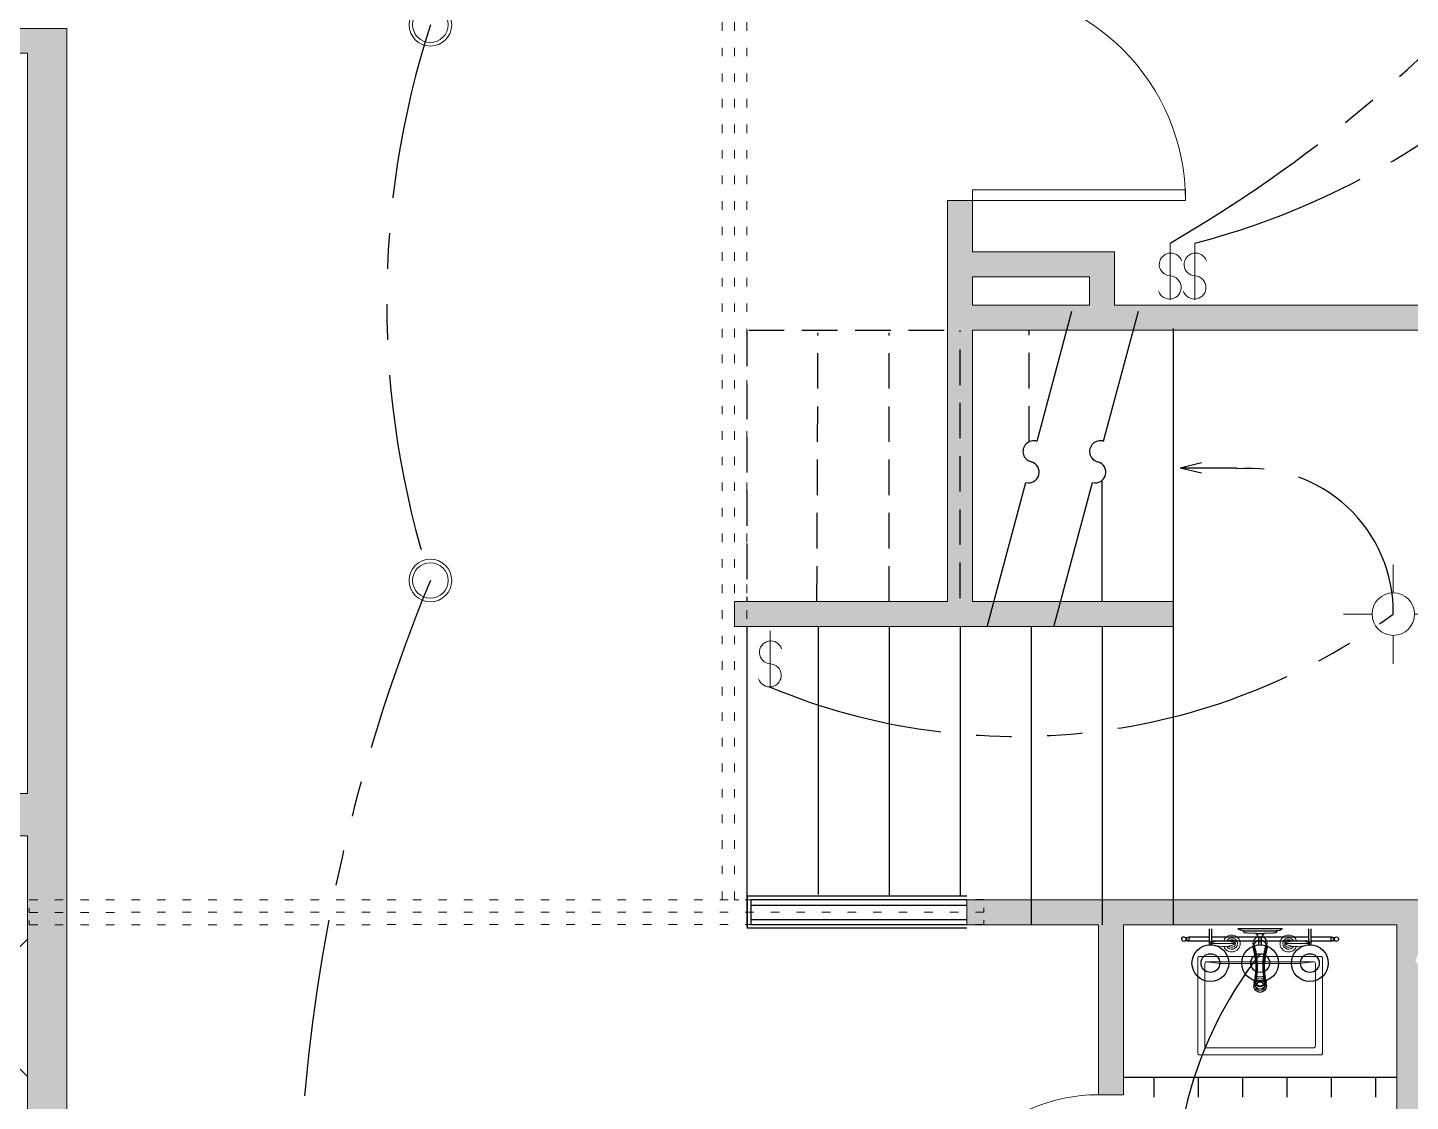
# Model space of a CAD drawing. Header units: inches. Extents: x -28708 to -16583, y 64755 to 66587.
# Drawn here: x -19659.5 to -19464.8, y 65906.9 to 66058.1 of the extents above; entities that cross this region are included whole.
import ezdxf

# ---------------------------------------------------------------- set-up
doc = ezdxf.new("R2010")
doc.units = ezdxf.units.IN
doc.header["$LTSCALE"] = 20
doc.header["$MEASUREMENT"] = 0
for name, pattern in [('Dashed Medium', [8, 2, -4, 2]), ('Dashed Small', [4, 1, -2, 1]), ('HIDDEN', [0.375, 0.25, -0.125]), ('PHANTOM', [2.5, 1.25, -0.25, 0.25, -0.25, 0.25, -0.25]), ('Solid', [0])]:
    doc.linetypes.add(name, pattern=pattern)
for name, color, linetype in [('COUNTER TOPS', 2, 'Continuous'), ('DOOR', 3, 'Continuous'), ('ELECTRICAL FIXTURES', 1, 'Continuous'), ('ELEVATION LINES', 8, 'HIDDEN'), ('HANDRAIL', 2, 'Continuous'), ('HATCH', 9, 'Continuous'), ('STAIR&STEPS', 121, 'Continuous'), ('WALL', 5, 'Continuous')]:
    doc.layers.add(name, color=color, linetype=linetype)
for name, color, linetype, lineweight in [('Electrical', 1, 'Continuous', 25), ('FIXTURES_ INTERIOR', 1, 'Continuous', 5), ('SPDECK_RAILING', 7, 'Continuous', 0), ('SPWALL_OUTLINE', 7, 'Continuous', 0)]:
    doc.layers.add(name, color=color, linetype=linetype, lineweight=lineweight)

# ---------------------------------------------------------------- blocks, each defined once
blk = doc.blocks.new('A$C40F0554F')
at = {"layer": 'FIXTURES_ INTERIOR', "linetype": 'Solid'}
for radius in [3, 2.5]:
    blk.add_circle((3, 3), radius, dxfattribs=at)
blk = doc.blocks.new('A$C20AB7A1B')
at = {"layer": 'FIXTURES_ INTERIOR', "linetype": 'Solid'}
for p, q in [((7, 10), (7, 14)), ((4, 7), (0, 7)), ((10, 7), (14, 7)), ((7, 4), (7, 0))]:
    blk.add_line(p, q, dxfattribs=at)
blk.add_circle((7, 7), 3, dxfattribs=at)
blk = doc.blocks.new('A$C0F2D1F17')
at = {"layer": 'FIXTURES_ INTERIOR', "color": 1, "linetype": 'Solid'}
blk.add_line((1.63, 8), (1.63, 0), dxfattribs=at)
for centre, radius, start, end in [((1.72, 4.98), 1.61, 18.6673, 266.5257), ((1.55, 1.75), 1.63, 197.9114, 87.2774)]:
    blk.add_arc(centre, radius, start, end, dxfattribs=at)
blk = doc.blocks.new('A$C6980638A')
at = {"layer": 'ELECTRICAL FIXTURES', "linetype": 'Solid'}
for p, q in [((0.12, 7.76), (0.21, 7.81)), ((0.21, 7.81), (0.31, 7.82)), ((0.31, 7.82), (0.45, 7.79)), ((0.45, 7.79), (0.58, 7.68)), ((0.82, 7.74), (0.98, 7.82)), ((0.98, 7.82), (1.01, 7.8)), ((1.01, 7.8), (1.03, 7.76)), ((3.86, 8.93), (3.86, 7.24)), ((4.22, 7.24), (4.22, 8.93)), ((7.93, 9), (7.93, 9.02)), ((7.93, 9.02), (11.04, 9.02)), ((7.99, 8.88), (7.93, 9)), ((8.19, 8.8), (7.99, 8.88)), ((8.26, 8.74), (8.19, 8.8)), ((8.68, 8.68), (8.26, 8.74)), ((8.75, 8.62), (8.68, 8.68)), ((8.69, 8.51), (8.71, 8.58)), ((8.74, 8.48), (8.69, 8.51)), ((8.71, 8.58), (8.75, 8.62)), ((8.82, 8.41), (8.74, 8.48)), ((13.32, 8.62), (8.75, 8.62)), ((9.18, 8.34), (8.82, 8.41)), ((10.54, 8.28), (9.18, 8.34)), ((10.5, 8.22), (10.54, 8.28)), ((10.6, 8.13), (10.5, 8.22)), ((10.54, 8.28), (11.53, 8.28)), ((10.67, 7.99), (10.6, 8.13)), ((10.86, 7.77), (10.67, 7.99)), ((11.04, 9.02), (14.14, 9.02)), ((11.34, 7.91), (11.21, 7.79)), ((11.21, 6.69), (11.21, 7.79)), ((11.42, 8.06), (11.34, 7.91)), ((11.51, 8.15), (11.42, 8.06)), ((11.57, 8.22), (11.51, 8.15)), ((12.89, 8.34), (11.53, 8.28)), ((11.53, 8.28), (11.57, 8.22)), ((13.22, 8.4), (12.89, 8.34)), ((13.29, 8.46), (13.22, 8.4)), ((13.37, 8.49), (13.29, 8.46)), ((13.37, 8.67), (13.32, 8.62)), ((13.32, 8.62), (13.39, 8.54)), ((13.79, 8.73), (13.37, 8.67)), ((13.39, 8.54), (13.37, 8.49)), ((13.84, 8.77), (13.79, 8.73)), ((13.95, 8.82), (13.84, 8.77)), ((14.09, 8.89), (13.95, 8.82)), ((14.14, 9.02), (14.09, 8.89)), ((17.86, 8.93), (17.86, 7.78)), ((18.22, 7.78), (18.22, 8.93)), ((21.05, 7.78), (21.06, 7.8)), ((21.06, 7.8), (21.13, 7.81)), ((21.13, 7.81), (21.33, 7.68)), ((21.5, 7.68), (21.63, 7.79)), ((21.63, 7.79), (21.77, 7.82)), ((21.77, 7.82), (21.91, 7.79)), ((21.91, 7.79), (22.02, 7.68)), ((0, 7.51), (0.02, 7.64)), ((0.01, 7.4), (0, 7.51)), ((0.02, 7.4), (0.01, 7.4)), ((0.02, 7.64), (0.12, 7.76)), ((0.05, 7.33), (0.02, 7.4)), ((0.16, 7.22), (0.05, 7.33)), ((0.31, 7.19), (0.16, 7.22)), ((0.45, 7.22), (0.31, 7.19)), ((0.58, 7.33), (0.45, 7.22)), ((0.58, 7.68), (0.64, 7.75)), ((0.58, 7.68), (0.58, 7.33)), ((0.61, 7.27), (0.58, 7.33)), ((0.66, 7.28), (0.61, 7.27)), ((0.64, 7.75), (0.67, 7.73)), ((0.71, 7.38), (0.66, 7.28)), ((0.67, 7.73), (0.71, 7.64)), ((0.71, 7.64), (0.82, 7.74)), ((0.71, 7.38), (0.71, 7.64)), ((0.74, 7.33), (0.71, 7.38)), ((0.96, 7.19), (0.74, 7.33)), ((1.02, 7.24), (0.96, 7.19)), ((1.03, 7.78), (1.02, 7.24)), ((1.02, 7.24), (3.86, 7.24)), ((3.86, 7.78), (1.03, 7.78)), ((3.86, 7.78), (3.86, 7.78)), ((3.86, 7.24), (3.86, 6.71)), ((4.22, 7.78), (4.22, 7.78)), ((10.86, 7.78), (4.22, 7.78)), ((4.22, 6.69), (4.22, 7.24)), ((4.22, 7.24), (10.86, 7.24)), ((10.86, 6.7), (10.86, 7.77)), ((17.86, 7.78), (11.21, 7.78)), ((11.21, 7.24), (17.86, 7.24)), ((17.86, 7.78), (17.86, 6.71)), ((17.86, 7.78), (17.86, 7.78)), ((18.22, 6.69), (18.22, 7.78)), ((21.05, 7.78), (18.22, 7.78)), ((18.22, 7.24), (21.05, 7.24)), ((21.11, 7.19), (21.04, 7.25)), ((21.05, 7.24), (21.05, 7.78)), ((21.25, 7.27), (21.11, 7.19)), ((21.37, 7.38), (21.25, 7.27)), ((21.33, 7.68), (21.37, 7.64)), ((21.37, 7.64), (21.41, 7.74)), ((21.37, 7.64), (21.37, 7.38)), ((21.41, 7.28), (21.37, 7.38)), ((21.41, 7.74), (21.44, 7.75)), ((21.45, 7.26), (21.41, 7.28)), ((21.44, 7.75), (21.5, 7.68)), ((21.5, 7.33), (21.45, 7.26)), ((21.5, 7.33), (21.5, 7.68)), ((21.63, 7.22), (21.5, 7.33)), ((21.77, 7.19), (21.63, 7.22)), ((21.86, 7.2), (21.77, 7.19)), ((21.95, 7.25), (21.86, 7.2)), ((22.05, 7.38), (21.95, 7.25)), ((22.02, 7.68), (22.06, 7.61)), ((22.07, 7.51), (22.05, 7.38)), ((22.06, 7.61), (22.07, 7.51))]:
    blk.add_line(p, q, dxfattribs=at)
for centre, radius in [((4.03, 4.12), 2.59), ((11.04, 4.13), 2.59), ((18.04, 4.13), 2.59), ((4.04, 4.13), 1.32), ((11.04, 4.13), 1.32), ((18.04, 4.13), 1.32), ((11.04, 0.88), 0.875), ((11.04, 0.88), 0.625)]:
    blk.add_circle(centre, radius, dxfattribs=at)
for centre, radius, start, end in [((11.01, 8.24), 0.494, 252.5031, 294.4345), ((4.04, 7.34), 0.208, 208.7455, 331.2219), ((11.04, 6.33), 1.01, 359.986, 179.972), ((0.17, 3.37), 10.3, 349.5485, 16.7194), ((2.63, 3.52), 8.02, 344.3919, 21.2105), ((11.04, 7.35), 0.209, 212.1915, 327.7725), ((19.45, 3.52), 8.02, 158.7888, 195.6086), ((21.91, 3.37), 10.3, 163.2895, 190.4411), ((18.04, 7.34), 0.211, 209.5214, 328.8075), ((11.04, 1.7), 0.767, 194.9231, 345.0946)]:
    blk.add_arc(centre, radius, start, end, dxfattribs=at)
blk = doc.blocks.new('A$C5BAE7CA6')
at = {"layer": 'WALL', "linetype": 'Continuous', "lineweight": 0}
for points in [[(252.5, 394.25), (258, 397.75), (200.97, 397.75), (200.97, 394.25)], [(258, 397.75), (252.5, 394.25), (252.5, 290.01), (253.83, 286.01), (258, 284.01)], [(382, 362.76), (384.62, 363.92), (385.5, 366.26), (385.5, 373.51), (382, 373.51)], [(402, 362.76), (405.5, 366.26), (385.5, 366.26), (384.62, 363.92), (385.5, 362.76)], [(405.5, 366.26), (402, 362.76), (402, 358.76), (404.33, 357.89), (405.5, 358.76)], [(382, 358.76), (384.62, 357.6), (385.5, 358.76), (385.5, 362.76), (384.62, 363.92), (382, 362.76)], [(382, 317.01), (383.17, 316.13), (385.5, 317.01), (385.5, 355.26), (384.62, 357.6), (382, 358.76)], [(385.5, 358.76), (384.62, 357.6), (385.5, 355.26), (405.5, 355.26), (404.33, 357.89), (402, 358.76)], [(405.5, 358.76), (404.33, 357.89), (405.5, 355.26), (461.25, 355.26), (463.25, 355.93), (461.25, 358.76)], [(382, 313.51), (383.17, 316.13), (382, 317.01), (352, 317.01), (352, 313.51)], [(413.76, 313.51), (413.76, 317.01), (385.5, 317.01), (383.17, 316.13), (382, 313.51)], [(252.5, 284.01), (253.83, 286.01), (252.5, 290.01), (200.69, 290.01), (200.69, 284.01)], [(258, 284.01), (253.83, 286.01), (252.5, 284.01), (252.5, 156.01), (256.67, 158.01), (258, 162.01)], [(403.25, 271.51), (404.42, 272.38), (403.25, 275.01), (384.72, 275.01), (384.72, 271.51)], [(445.25, 271.51), (446.42, 272.38), (445.25, 275.01), (403.25, 275.01), (404.42, 272.38), (406.75, 271.51)], [(461.25, 271.51), (462.96, 272.67), (461.25, 275.01), (445.25, 275.01), (446.42, 272.38), (448.75, 271.51)], [(403.25, 247.57), (406.75, 247.57), (406.75, 271.51), (404.42, 272.38), (403.25, 271.51)], [(445.25, 265.26), (447.87, 266.42), (448.75, 268.76), (448.75, 271.51), (446.42, 272.38), (445.25, 271.51)], [(445.25, 197.76), (446.42, 196.21), (448.75, 197.76), (448.75, 265.26), (447.87, 266.42), (445.25, 265.26)]]:
    blk.add_hatch(color=9, dxfattribs=at).paths.add_polyline_path(points, flags=0)
at = {"layer": 'COUNTER TOPS', "color": 9, "linetype": 'Solid'}
blk.add_line((445.25, 250.01), (406.75, 250.01), dxfattribs=at)
at = {"layer": 'DOOR', "color": 9, "linetype": 'Continuous', "lineweight": 0}
blk.add_lwpolyline([(385.5, 373.51), (385.5, 375.01), (415.5, 375.01), (415.5, 373.51)], close=True, dxfattribs=at)
at = {"layer": 'DOOR', "color": 9, "linetype": 'Continuous', "lineweight": 0, "extrusion": (0, 0, -1)}
blk.add_arc((-385.5, 373.51), 30, 90, 180, dxfattribs=at)
at = {"layer": 'DOOR', "color": 9, "linetype": 'Continuous', "lineweight": 0}
blk.add_arc((403.25, 223.57), 24, 90, 180, dxfattribs=at)
at = {"layer": 'FIXTURES_ INTERIOR', "color": 9, "linetype": 'Solid'}
for p, q in [((422.39, 268.86), (419.03, 268.86)), ((429.61, 268.86), (432.97, 268.86)), ((417.23, 266.87), (417.22, 266.86)), ((417.22, 266.86), (417.22, 266.84)), ((417.22, 266.84), (417.22, 266.83)), ((417.22, 266.83), (417.22, 266.81)), ((417.22, 266.81), (417.22, 266.8)), ((417.22, 253.43), (417.22, 266.8)), ((417.24, 266.9), (417.23, 266.88)), ((417.23, 266.88), (417.23, 266.87)), ((417.25, 266.93), (417.24, 266.91)), ((417.24, 266.91), (417.24, 266.9)), ((417.26, 266.94), (417.25, 266.93)), ((417.27, 266.96), (417.26, 266.95)), ((417.26, 266.95), (417.26, 266.94)), ((417.28, 266.97), (417.27, 266.96)), ((417.29, 266.98), (417.28, 266.97)), ((417.3, 266.99), (417.29, 266.98)), ((417.32, 267), (417.3, 266.99)), ((417.33, 267.01), (417.32, 267)), ((417.34, 267.02), (417.33, 267.01)), ((417.35, 267.03), (417.34, 267.02)), ((417.37, 267.03), (417.35, 267.03)), ((417.38, 267.04), (417.37, 267.03)), ((417.39, 267.04), (417.38, 267.04)), ((417.41, 267.05), (417.39, 267.04)), ((417.42, 267.05), (417.41, 267.05)), ((417.44, 267.05), (417.42, 267.05)), ((417.45, 267.05), (417.44, 267.05)), ((417.46, 267.05), (417.45, 267.05)), ((434.54, 267.05), (417.46, 267.05)), ((422, 268.33), (422, 268.33)), ((430, 268.33), (430, 268.33)), ((434.54, 267.05), (434.55, 267.05)), ((434.55, 267.05), (434.56, 267.05)), ((434.56, 267.05), (434.58, 267.05)), ((434.58, 267.05), (434.59, 267.05)), ((434.59, 267.05), (434.61, 267.04)), ((434.61, 267.04), (434.62, 267.04)), ((434.62, 267.04), (434.63, 267.03)), ((434.63, 267.03), (434.65, 267.03)), ((434.65, 267.03), (434.66, 267.02)), ((434.66, 267.02), (434.67, 267.01)), ((434.67, 267.01), (434.68, 267)), ((434.68, 267), (434.7, 266.99)), ((434.7, 266.99), (434.71, 266.98)), ((434.71, 266.98), (434.72, 266.97)), ((434.72, 266.97), (434.73, 266.96)), ((434.73, 266.96), (434.74, 266.95)), ((434.74, 266.95), (434.74, 266.94)), ((434.74, 266.94), (434.75, 266.93)), ((434.75, 266.93), (434.76, 266.91)), ((434.76, 266.91), (434.76, 266.9)), ((434.76, 266.9), (434.77, 266.88)), ((434.77, 266.88), (434.77, 266.87)), ((434.77, 266.87), (434.78, 266.86)), ((434.78, 266.86), (434.78, 266.84)), ((434.78, 266.84), (434.78, 266.83)), ((434.78, 266.83), (434.78, 266.81)), ((434.78, 266.81), (434.78, 266.8)), ((434.78, 253.43), (434.78, 266.8)), ((418.22, 254.42), (418.22, 266.05)), ((433.53, 266.3), (418.47, 266.3)), ((418.47, 266.3), (420.43, 266.05)), ((431.56, 266.05), (420.43, 266.05)), ((433.53, 266.3), (431.56, 266.05)), ((433.78, 254.42), (433.78, 266.05)), ((417.22, 253.43), (417.22, 253.41)), ((417.22, 253.41), (417.22, 253.4)), ((417.22, 253.4), (417.22, 253.38)), ((417.22, 253.38), (417.22, 253.37)), ((417.22, 253.37), (417.23, 253.36)), ((417.23, 253.36), (417.23, 253.34)), ((417.23, 253.34), (417.24, 253.33)), ((417.24, 253.33), (417.24, 253.31)), ((417.24, 253.31), (417.25, 253.3)), ((417.25, 253.3), (417.26, 253.29)), ((417.26, 253.29), (417.26, 253.28)), ((417.26, 253.28), (417.27, 253.26)), ((417.27, 253.26), (417.28, 253.25)), ((417.28, 253.25), (417.29, 253.24)), ((417.29, 253.24), (417.3, 253.23)), ((417.3, 253.23), (417.32, 253.22)), ((417.32, 253.22), (417.33, 253.22)), ((417.33, 253.22), (417.34, 253.21)), ((417.34, 253.21), (417.35, 253.2)), ((417.35, 253.2), (417.37, 253.19)), ((417.37, 253.19), (417.38, 253.19)), ((417.38, 253.19), (417.39, 253.19)), ((417.39, 253.19), (417.41, 253.18)), ((417.41, 253.18), (417.42, 253.18)), ((417.42, 253.18), (417.44, 253.18)), ((417.44, 253.18), (417.45, 253.18)), ((417.45, 253.18), (417.46, 253.17)), ((417.46, 253.17), (434.54, 253.17)), ((418.47, 254.17), (433.53, 254.17)), ((434.52, 253.18), (434.52, 253.18)), ((434.52, 253.18), (434.53, 253.18)), ((434.53, 253.18), (434.55, 253.19)), ((434.53, 253.18), (434.53, 253.18)), ((434.55, 253.18), (434.54, 253.17)), ((434.55, 253.19), (434.56, 253.19)), ((434.56, 253.18), (434.55, 253.18)), ((434.56, 253.19), (434.58, 253.19)), ((434.58, 253.18), (434.56, 253.18)), ((434.58, 253.19), (434.59, 253.19)), ((434.59, 253.18), (434.58, 253.18)), ((434.61, 253.19), (434.59, 253.18)), ((434.59, 253.19), (434.6, 253.19)), ((434.6, 253.19), (434.62, 253.2)), ((434.62, 253.19), (434.61, 253.19)), ((434.62, 253.2), (434.63, 253.2)), ((434.63, 253.19), (434.62, 253.19)), ((434.63, 253.2), (434.64, 253.21)), ((434.65, 253.2), (434.63, 253.19)), ((434.64, 253.21), (434.66, 253.22)), ((434.66, 253.21), (434.65, 253.2)), ((434.67, 253.22), (434.66, 253.21)), ((434.66, 253.22), (434.67, 253.22)), ((434.67, 253.22), (434.68, 253.23)), ((434.68, 253.22), (434.67, 253.22)), ((434.68, 253.23), (434.69, 253.24)), ((434.7, 253.23), (434.68, 253.22)), ((434.69, 253.24), (434.7, 253.25)), ((434.7, 253.25), (434.71, 253.26)), ((434.71, 253.24), (434.7, 253.23)), ((434.71, 253.26), (434.72, 253.27)), ((434.72, 253.25), (434.71, 253.24)), ((434.72, 253.27), (434.73, 253.28)), ((434.73, 253.26), (434.72, 253.25)), ((434.73, 253.28), (434.74, 253.29)), ((434.74, 253.28), (434.73, 253.26)), ((434.74, 253.29), (434.75, 253.31)), ((434.75, 253.3), (434.74, 253.29)), ((434.74, 253.29), (434.74, 253.28)), ((434.75, 253.32), (434.76, 253.33)), ((434.75, 253.31), (434.75, 253.32)), ((434.76, 253.31), (434.75, 253.3)), ((434.77, 253.34), (434.76, 253.33)), ((434.76, 253.33), (434.77, 253.34)), ((434.76, 253.33), (434.76, 253.31)), ((434.78, 253.37), (434.77, 253.36)), ((434.77, 253.36), (434.78, 253.37)), ((434.77, 253.36), (434.77, 253.34)), ((434.77, 253.34), (434.77, 253.36)), ((434.78, 253.43), (434.78, 253.41)), ((434.78, 253.42), (434.78, 253.43)), ((434.78, 253.4), (434.78, 253.42)), ((434.78, 253.41), (434.78, 253.4)), ((434.78, 253.4), (434.78, 253.38)), ((434.78, 253.39), (434.78, 253.4)), ((434.78, 253.37), (434.78, 253.39)), ((434.78, 253.38), (434.78, 253.37))]:
    blk.add_line(p, q, dxfattribs=at)
for radius in [0.875, 0.625]:
    blk.add_circle((426, 263.4), radius, dxfattribs=at)
for centre, radius, start, end in [((419.15, 268.86), 0.128, 106.247, 253.753), ((420.75, 264.36), 4.9, 71.3312, 109.4396), ((420.75, 273.35), 4.9, 250.5604, 288.6688), ((422, 268.86), 1.19, 199.5768, 160.4121), ((422.2, 268.86), 0.183, 307.4414, 52.5586), ((426, 268.86), 1.01, 359.986, 179.972), ((415.13, 265.89), 10.3, 349.5485, 16.7194), ((417.59, 266.05), 8.02, 344.3919, 21.2105), ((434.41, 266.05), 8.02, 158.7888, 195.6086), ((436.87, 265.89), 10.3, 163.2895, 190.4411), ((430, 268.86), 1.19, 19.5879, 340.4232), ((429.8, 268.86), 0.183, 127.4414, 232.5586), ((431.25, 264.36), 4.9, 70.5577, 108.6661), ((431.25, 273.35), 4.9, 251.3339, 289.4423), ((432.85, 268.86), 0.128, 286.247, 73.753), ((418.47, 266.05), 0.25, 89.9436, 180.0564), ((433.53, 266.05), 0.25, 359.9436, 90.0564), ((426, 264.22), 0.767, 194.9231, 345.0946), ((418.47, 254.42), 0.25, 179.9436, 270.0564), ((433.53, 254.42), 0.25, 269.9436, 0.0564)]:
    blk.add_arc(centre, radius, start, end, dxfattribs=at)
at = {"layer": 'FIXTURES_ INTERIOR', "color": 9, "linetype": 'Solid', "ltscale": 0.5}
for centre, radius, start, end in [((422, 268.86), 0.8, 207.7873, 152.1971), ((422, 268.86), 0.531, 219.1828, 140.8172), ((430, 268.86), 0.8, 27.8029, 332.2127), ((430, 268.86), 0.531, 39.1828, 320.8172)]:
    blk.add_arc(centre, radius, start, end, dxfattribs=at)
at = {"layer": 'HANDRAIL', "color": 9, "linetype": 'Solid'}
for p, q in [((384.72, 275.51), (353.81, 275.51)), ((353.81, 275.51), (353.81, 271.01)), ((384.72, 275.01), (354.31, 275.01)), ((354.31, 275.01), (354.31, 271.51)), ((354.31, 274.26), (384.72, 274.26)), ((384.72, 271.01), (353.81, 271.01)), ((354.31, 272.26), (384.72, 272.26)), ((384.72, 271.51), (354.31, 271.51))]:
    blk.add_line(p, q, dxfattribs=at)
at = {"layer": 'HATCH', "color": 9, "linetype": 'ByBlock', "lineweight": -2}
for p, q in [((221.03, 238), (252.5, 269.47)), ((252.5, 250.15), (237.21, 265.44)), ((411.06, 247.24), (411.06, 250.01)), ((417.31, 247.24), (417.31, 250.01)), ((423.56, 247.24), (423.56, 250.01)), ((429.81, 247.24), (429.81, 250.01)), ((436.06, 247.24), (436.06, 250.01)), ((442.31, 247.24), (442.31, 250.01))]:
    blk.add_line(p, q, dxfattribs=at)
at = {"layer": 'SPDECK_RAILING', "color": 9, "linetype": 'Solid'}
blk.add_line((354.31, 272.26), (354.31, 274.26), dxfattribs=at)
at = {"layer": 'SPDECK_RAILING', "color": 9, "linetype": 'Dashed Small'}
blk.add_line((384.72, 272.26), (384.72, 274.26), dxfattribs=at)
at = {"layer": 'SPWALL_OUTLINE', "color": 9, "linetype": 'Dashed Medium', "ltscale": 0.03}
for p, q in [((350.25, 275.01), (350.25, 450.15)), ((352, 275.01), (352, 450.15)), ((353.75, 275.01), (353.75, 450.15)), ((387.12, 275.05), (252.72, 275)), ((387.12, 273.3), (252.72, 273.25)), ((387.12, 271.55), (252.72, 271.5))]:
    blk.add_line(p, q, dxfattribs=at)
at = {"layer": 'SPWALL_OUTLINE', "color": 9, "linetype": 'Dashed Small', "ltscale": 0.03}
for p, q in [((252.72, 273.25), (252.72, 275)), ((350.25, 275.01), (352, 275.01)), ((352, 275.01), (353.75, 275.01)), ((387.12, 273.3), (387.12, 275.05)), ((252.72, 271.5), (252.72, 273.25)), ((387.12, 271.55), (387.12, 273.3))]:
    blk.add_line(p, q, dxfattribs=at)
at = {"layer": 'SPWALL_OUTLINE', "color": 9, "linetype": 'Solid', "ltscale": 0.03}
for p, q in [((384.72, 275.01), (354.31, 275.01)), ((354.31, 275.01), (354.31, 271.51)), ((384.72, 271.51), (354.31, 271.51))]:
    blk.add_line(p, q, dxfattribs=at)
at = {"layer": 'STAIR&STEPS', "color": 9, "linetype": 'Solid'}
for p, q in [((394.6, 339.62), (399.5, 357.94)), ((403.97, 339.62), (408.88, 357.94)), ((413.76, 355.47), (413.76, 271.51)), ((387.58, 313.46), (393.03, 333.8)), ((396.96, 313.46), (402.41, 333.8)), ((403.76, 317.01), (403.76, 334.11)), ((353.76, 313.51), (353.76, 271.26)), ((363.76, 313.51), (363.76, 275.76)), ((373.76, 313.51), (373.76, 275.51)), ((383.76, 313.51), (383.76, 275.51)), ((393.76, 313.51), (393.76, 271.51)), ((403.76, 313.51), (403.76, 271.51))]:
    blk.add_line(p, q, dxfattribs=at)
at = {"layer": 'STAIR&STEPS', "color": 9, "linetype": 'HIDDEN'}
for p, q in [((381.5, 355.19), (353.76, 355.19)), ((353.76, 355.19), (353.76, 317.01)), ((363.61, 317.01), (363.76, 354.88)), ((373.76, 317.01), (373.76, 354.88)), ((383.76, 317.51), (383.76, 355.19)), ((393.5, 339.53), (393.5, 355.26))]:
    blk.add_line(p, q, dxfattribs=at)
at = {"layer": 'STAIR&STEPS', "color": 9, "linetype": 'Solid'}
for centre, start, end in [((394.11, 338.16), 71.6608, 258.3405), ((403.49, 338.16), 71.6608, 258.3405), ((393.4, 335.24), 255.668, 74.3457), ((402.78, 335.24), 255.668, 74.3457)]:
    blk.add_arc(centre, 1.5, start, end, dxfattribs=at)
at = {"layer": 'WALL', "color": 9, "linetype": 'Continuous', "lineweight": 0}
for p, q in [((258, 397.75), (200.97, 397.75)), ((258, 284.01), (258, 397.75)), ((200.97, 394.25), (252.5, 394.25)), ((252.5, 394.25), (252.5, 290.01)), ((385.5, 373.51), (382, 373.51)), ((382, 373.51), (382, 362.76)), ((385.5, 366.26), (385.5, 373.51)), ((405.5, 366.26), (385.5, 366.26)), ((405.5, 358.76), (405.5, 366.26)), ((382, 362.76), (382, 358.76)), ((385.5, 358.76), (385.5, 362.76)), ((385.5, 362.76), (402, 362.76)), ((402, 362.76), (402, 358.76)), ((382, 358.76), (382, 317.01)), ((402, 358.76), (385.5, 358.76)), ((461.25, 358.76), (405.5, 358.76)), ((385.5, 355.26), (405.5, 355.26)), ((385.5, 317.01), (385.5, 355.26)), ((405.5, 355.26), (461.25, 355.26)), ((382, 317.01), (352, 317.01)), ((352, 317.01), (352, 313.51)), ((413.76, 317.01), (385.5, 317.01)), ((413.76, 313.51), (413.76, 317.01)), ((352, 313.51), (382, 313.51)), ((382, 313.51), (413.76, 313.51)), ((252.5, 290.01), (200.69, 290.01)), ((200.69, 284.01), (252.5, 284.01)), ((252.5, 284.01), (252.5, 156.01)), ((258, 162.01), (258, 284.01)), ((403.25, 275.01), (384.72, 275.01)), ((384.72, 275.01), (384.72, 271.51)), ((445.25, 275.01), (403.25, 275.01)), ((461.25, 275.01), (445.25, 275.01)), ((384.72, 271.51), (403.25, 271.51)), ((403.25, 271.51), (403.25, 247.57)), ((406.75, 271.51), (445.25, 271.51)), ((406.75, 247.57), (406.75, 271.51)), ((445.25, 271.51), (445.25, 265.26)), ((445.25, 265.26), (445.25, 197.76)), ((403.25, 247.57), (406.75, 247.57))]:
    blk.add_line(p, q, dxfattribs=at)

msp = doc.modelspace()

# ---------------------------------------------------------------- linework, layer by layer
at = {"layer": 'Electrical', "linetype": 'PHANTOM'}
for centre, radius, start, end in [((-19595.3628, 66194.9199), 193.1593, 300.050614, 339.348572), ((-19522.0303, 66131.84), 107.5333, 284.483905, 357.311549), ((-19481.3412, 66019.3413), 127.5709, 162.136279, 197.863721), ((-19487.4928, 65975.7043), 20.2886, 359.364858, 94.886848), ((-19375.294, 65886.2166), 246.122, 157.549113, 193.149839), ((-19520.2359, 66048.5052), 90.2495, 247.336803, 305.986716), ((-19984.4522, 65773.3125), 336.1774, 339.070606, 33.36987), ((-19441.7299, 65892.9092), 56.2399, 141.847898, 192.170762)]:
    msp.add_arc(centre, radius, start, end, dxfattribs=at)
at = {"layer": 'ELECTRICAL FIXTURES', "linetype": 'Solid'}
for p in [(-19494.2212, 65996.7626), (-19489.2212, 65996.0441), (-19494.2212, 65995.3256)]:
    msp.add_line(p, (-19497.2212, 65996.0441), dxfattribs=at)

# ---------------------------------------------------------------- block references
at = {"layer": 'ELECTRICAL FIXTURES', "linetype": 'ByBlock', "lineweight": -2}
for name, p in [('A$C40F0554F', (-19605.7618, 66055.4742)), ('A$C0F2D1F17', (-19500.2604, 66019.7242)), ('A$C0F2D1F17', (-19496.7604, 66019.7243)), ('A$C40F0554F', (-19605.7618, 65977.2085)), ('A$C20AB7A1B', (-19474.2055, 65968.4793)), ('A$C0F2D1F17', (-19556.558, 65965.1004)), ('A$C6980638A', (-19496.9914, 65922.2))]:
    msp.add_blockref(name, p, dxfattribs=at)
at = {"layer": 'ELEVATION LINES', "color": 6, "linetype": 'ByBlock', "lineweight": -2}
msp.add_blockref('A$C5BAE7CA6', (-19911.9555, 65660.2192), dxfattribs=at)

doc.saveas('drawing.dxf')
